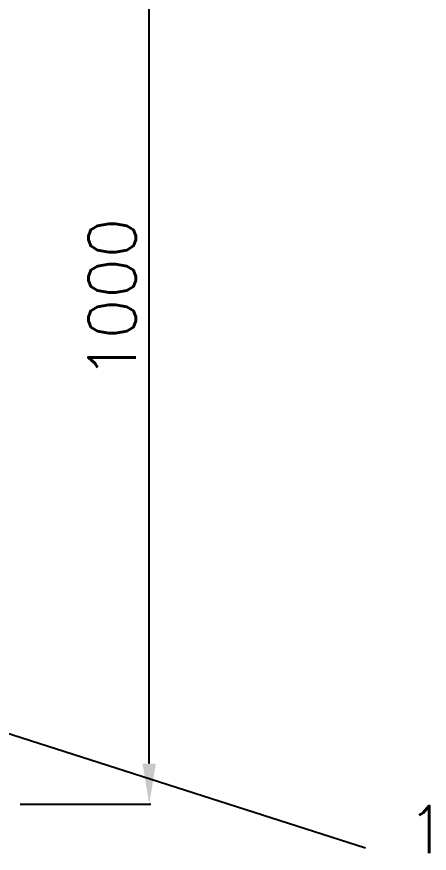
# Model space of a CAD drawing. Header units: millimetres. Extents: x -15295 to -9807, y 801 to 4683.
# Drawn here: x -13525 to -13220, y 2716 to 3335 of the extents above; entities that cross this region are included whole.
import ezdxf

# ---------------------------------------------------------------- set-up
doc = ezdxf.new("R2010")
doc.units = ezdxf.units.MM
doc.layers.add('细实线', color=7, linetype='Continuous')
doc.styles.get("Standard").update_dxf_attribs({"font": 'txt.shx', "height": 35})
doc.dimstyles.new('ISO-25', dxfattribs={"dimtxt": 1, "dimasz": 30, "dimexe": 1.25, "dimexo": 10, "dimgap": 10, "dimtad": 1, "dimtxsty": 'Standard', "dimcen": 2.5, "dimadec": 0, "dimazin": 0, "dimtfac": 1, "dimtmove": 0, "dimatfit": 3, "dimfxl": 0, "dimarcsym": 0})

# ---------------------------------------------------------------- blocks, each defined once
blk = doc.blocks.new('*D209')
at = {"color": 0, "lineweight": -2}
for p, q in [((-14175.81, 3500.74), (-13426.13, 3500.74)), ((-13427.38, 2782.34), (-13427.38, 3470.74)), ((-13522.97, 2752.34), (-13426.13, 2752.34))]:
    blk.add_line(p, q, dxfattribs=at)
at = {"color": 0}
for points in [[(-13432.38, 3470.74), (-13422.38, 3470.74), (-13427.38, 3500.74)], [(-13432.38, 2782.34), (-13422.38, 2782.34), (-13427.38, 2752.34)]]:
    blk.add_solid(points, dxfattribs=at)
at = {"layer": 'Defpoints', "color": 0}
for p in [(-14185.81, 3500.74), (-13427.38, 3500.74), (-13532.97, 2752.34)]:
    blk.add_point(p, dxfattribs=at)
at = {"color": 0, "insert": (-13454.88, 3126.54), "char_height": 35, "attachment_point": 5, "rotation": 90}
blk.add_mtext('1000', dxfattribs=at)
blk = doc.blocks.new('_None')

msp = doc.modelspace()

# ---------------------------------------------------------------- linework, layer by layer
at = {"color": 3}
msp.add_line((-13599.3, 2826.324), (-13267.347, 2719.794), dxfattribs=at)

# ---------------------------------------------------------------- texts
at = {"layer": '细实线', "color": 3, "insert": (-13236.53, 2750.872), "char_height": 35, "attachment_point": 1}
msp.add_mtext('1', dxfattribs=at)

# ---------------------------------------------------------------- dimensions: what is measured, and where the dimension line sits
at = {"color": 3}
dim = msp.add_linear_dim(base=(-13427.381, 3500.737), p1=(-13532.967, 2752.343), p2=(-14185.811, 3500.737), angle=90, text='1000', dimstyle='ISO-25', override={"dimldrblk": 'None'}, dxfattribs=at)
dim.commit()
dim.dimension.update_dxf_attribs({"geometry": '*D209', "text_midpoint": (-13454.881, 3126.54)})

doc.saveas('drawing.dxf')
